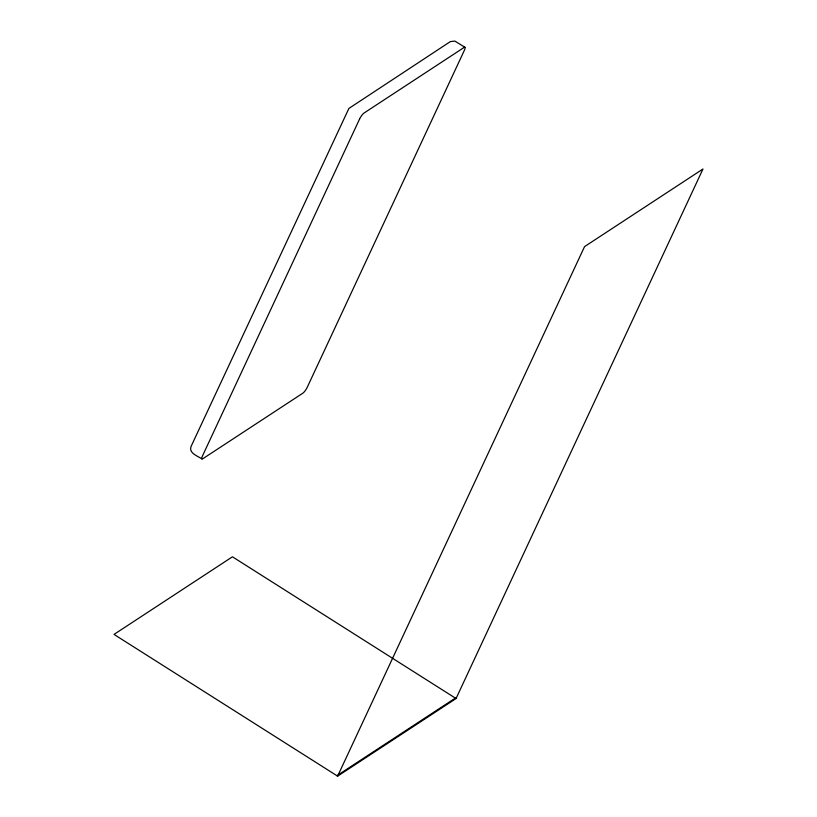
<?xml version="1.0" encoding="UTF-8"?>
<svg xmlns="http://www.w3.org/2000/svg" width="817" height="817" viewBox="0 0 817 817"><rect width="100%" height="100%" fill="white"/><g stroke="black" fill="none" stroke-linecap="round" stroke-linejoin="round"><path stroke-width="1.23" d="M337.625 776.15L584.553 246.622L702.977 169.007L456.049 698.535L337.625 776.15L114.023 634.411L232.447 556.796L456.049 698.535M336.921 775.701L455.345 698.096M464.965 47.294L454.855 41.085L450.31 41.626L348.89 108.447L191.096 446.388C188.339 453.2 198.031 456.131 201.911 458.929M359.592 119.006L202.504 455.886A5.474 1.328 -57.6 0 0 202.82 458.745L302.852 393.181A5.474 1.328 -57.6 0 0 307.274 387.217L464.362 50.337A5.474 1.328 -57.6 0 0 464.056 47.478L364.025 113.042A5.474 1.328 -57.6 0 0 359.592 119.006"/></g></svg>
